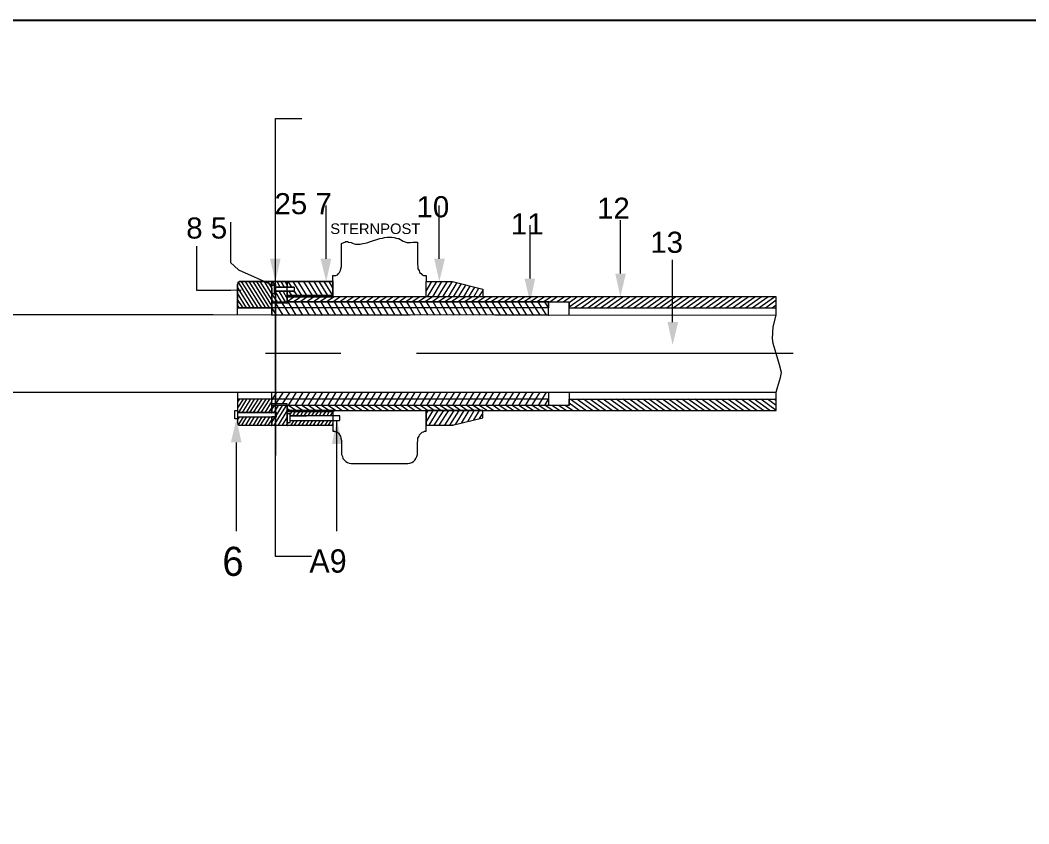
# Model space of a CAD drawing. Header units: inches. Extents: x 16065 to 240872, y 14603 to 37076.
# Drawn here: x 173621 to 186818, y 26558 to 37076 of the extents above; entities that cross this region are included whole.
import ezdxf

# ---------------------------------------------------------------- set-up
doc = ezdxf.new("R2010")
doc.units = ezdxf.units.IN
doc.header["$MEASUREMENT"] = 0
for name, color, linetype in [('PDF10_Geometry', 7, 'Continuous'), ('PDF10_Solid Fills', 7, 'Continuous'), ('PDF10_Text', 7, 'Continuous')]:
    doc.layers.add(name, color=color, linetype=linetype)
doc.styles.add('PDF Arial', font='arial.ttf')

# ---------------------------------------------------------------- blocks, each defined once
blk = doc.blocks.new('v')
at = {"layer": 'PDF10_Geometry', "lineweight": 9}
for points in [[(-8.6433, -12.9242), (-8.6433, -12.6083), (-8.609, -12.6083)], [(-8.6433, -12.7906), (-8.6433, -12.7215)], [(-8.5775, -12.7906), (-8.5775, -12.7215)], [(-8.4307, -12.7906), (-8.4307, -12.7215)], [(-8.7018, -12.7432), (-8.7018, -12.7952), (-8.6913, -12.8051), (-8.6466, -12.8248)], [(-8.6433, -12.7616), (-8.6433, -12.7465)], [(-8.3129, -12.8162), (-8.3129, -12.7471)], [(-8.1958, -12.8097), (-8.1958, -12.7406)], [(-8.5689, -12.8202), (-8.5689, -12.8123), (-8.5669, -12.8123), (-8.565, -12.8123), (-8.563, -12.8116), (-8.5617, -12.8097), (-8.5604, -12.8083), (-8.559, -12.8057), (-8.5584, -12.8037), (-8.5577, -12.8004), (-8.5577, -12.7978), (-8.5577, -12.7708), (-8.5544, -12.7695), (-8.5531, -12.7689), (-8.5518, -12.7682), (-8.5498, -12.7682), (-8.5485, -12.7689), (-8.5452, -12.7695), (-8.5426, -12.7708), (-8.5393, -12.7715), (-8.536, -12.7715), (-8.5334, -12.7715), (-8.5301, -12.7708), (-8.5268, -12.7702), (-8.5235, -12.7695), (-8.5202, -12.7682), (-8.5077, -12.7643), (-8.5044, -12.7636), (-8.5018, -12.7629), (-8.4985, -12.7623), (-8.4952, -12.7623), (-8.4926, -12.7623), (-8.4893, -12.7629), (-8.4867, -12.7636), (-8.4847, -12.7643), (-8.4834, -12.7643), (-8.4774, -12.7675), (-8.4761, -12.7682), (-8.4741, -12.7689), (-8.4728, -12.7695), (-8.4715, -12.7695), (-8.4682, -12.7695), (-8.4649, -12.7689), (-8.4616, -12.7689), (-8.459, -12.7689), (-8.459, -12.7978), (-8.4584, -12.8004), (-8.4584, -12.8037), (-8.457, -12.8057), (-8.4564, -12.8083), (-8.4544, -12.8097), (-8.4531, -12.8116), (-8.4511, -12.8123), (-8.4498, -12.8123), (-8.4478, -12.8123), (-8.4478, -12.8202)], [(-8.7459, -12.7741), (-8.7459, -12.8314), (-8.7012, -12.8314), (-8.688, -12.8307)], [(-8.128, -12.8728), (-8.128, -12.7919)], [(-8.5965, -13.1768), (-8.6433, -13.1768), (-8.6433, -12.8077)], [(-8.6926, -12.863), (-8.6926, -12.8235)], [(-8.6709, -12.8544), (-8.6913, -12.8208)], [(-8.6906, -12.8202), (-8.5689, -12.8202), (-8.5689, -12.8399)], [(-8.6656, -12.8544), (-8.6874, -12.8202)], [(-8.661, -12.8544), (-8.6821, -12.8202)], [(-8.6558, -12.8544), (-8.6775, -12.8202)], [(-8.6512, -12.8544), (-8.6722, -12.8202)], [(-8.6479, -12.8518), (-8.6676, -12.8202)], [(-8.6479, -12.8439), (-8.663, -12.8202)], [(-8.6479, -12.836), (-8.6577, -12.8202)], [(-8.6479, -12.8281), (-8.6531, -12.8202)], [(-8.6479, -12.8478), (-8.6281, -12.8478), (-8.6281, -12.8202)], [(-8.6479, -12.863), (-8.6479, -12.8202)], [(-8.6446, -12.836), (-8.6446, -12.8301), (-8.6446, -12.8248), (-8.6479, -12.8248)], [(-8.6426, -12.8274), (-8.6466, -12.8202)], [(-8.6433, -12.8241), (-8.6433, -13.0459)], [(-8.6373, -12.8274), (-8.6413, -12.8202)], [(-8.6314, -12.8274), (-8.636, -12.8202)], [(-8.6281, -12.8248), (-8.6308, -12.8202)], [(-8.6222, -12.8274), (-8.6268, -12.8202)], [(-8.609, -12.838), (-8.6202, -12.8202)], [(-8.6025, -12.838), (-8.6137, -12.8202)], [(-8.5952, -12.838), (-8.6064, -12.8202)], [(-8.5886, -12.838), (-8.5998, -12.8202)], [(-8.5821, -12.838), (-8.5933, -12.8202)], [(-8.5755, -12.838), (-8.5867, -12.8202)], [(-8.5689, -12.838), (-8.5801, -12.8202)], [(-8.5689, -12.8281), (-8.5735, -12.8202)], [(-8.4478, -12.8399), (-8.4478, -12.8202), (-8.4136, -12.8202), (-8.3741, -12.8301), (-8.3741, -12.8399)], [(-8.4478, -12.8215), (-8.4472, -12.8202)], [(-8.4478, -12.8327), (-8.4406, -12.8202)], [(-8.4459, -12.8399), (-8.434, -12.8202)], [(-8.4393, -12.8399), (-8.4274, -12.8202)], [(-8.4327, -12.8399), (-8.4202, -12.8202)], [(-8.4261, -12.8399), (-8.4136, -12.8202)], [(-8.4189, -12.8399), (-8.4077, -12.8215)], [(-8.4156, -12.8465), (-8.4057, -12.8399), (-8.3965, -12.8248)], [(-8.4123, -12.8399), (-8.4024, -12.8235)], [(-8.6755, -12.8544), (-8.6926, -12.8274)], [(-8.6808, -12.8544), (-8.6926, -12.8353)], [(-8.6479, -12.8287), (-8.6479, -12.838)], [(-8.6406, -12.8465), (-8.6479, -12.836), (-8.6479, -12.8301)], [(-8.6189, -12.8274), (-8.6446, -12.8274), (-8.6189, -12.8274)], [(-8.6446, -12.8327), (-8.6189, -12.8327), (-8.6156, -12.838)], [(-8.6354, -12.8465), (-8.6439, -12.8327)], [(-8.6301, -12.8465), (-8.6387, -12.8327)], [(-8.6281, -12.8419), (-8.6334, -12.8327)], [(-8.6281, -12.8334), (-8.6281, -12.8327)], [(-8.6281, -12.9808), (-8.6281, -12.9873), (-7.9938, -12.9873), (-7.9938, -12.9636), (-7.9918, -12.9577), (-7.9879, -12.9446), (-7.9865, -12.938), (-7.9892, -12.9281), (-7.9938, -12.9136), (-7.9977, -12.9005), (-7.9984, -12.8939), (-7.9977, -12.8788), (-7.9938, -12.8636), (-7.9938, -12.8399), (-8.6281, -12.8399), (-8.6281, -12.8366)], [(-8.6222, -12.838), (-8.6255, -12.8327)], [(-8.3991, -12.8399), (-8.3906, -12.8261)], [(-8.3926, -12.8399), (-8.3847, -12.8274)], [(-8.386, -12.8399), (-8.3794, -12.8287)], [(-8.3794, -12.8399), (-8.3741, -12.832)], [(-8.6854, -12.8544), (-8.6926, -12.8432)], [(-8.2892, -12.863), (-8.2892, -12.8465), (-8.2892, -12.8544), (-8.6479, -12.8544), (-8.6926, -12.8544)], [(-8.69, -12.8544), (-8.6926, -12.8511)], [(-8.6459, -12.8465), (-8.6479, -12.8432)], [(-8.6479, -12.8465), (-8.6281, -12.8465)], [(-8.6334, -12.8636), (-8.6433, -12.8478)], [(-8.6248, -12.8636), (-8.6347, -12.8478)], [(-8.6281, -12.8459), (-8.6196, -12.8399)], [(-8.6281, -12.8399), (-8.6281, -12.8465), (-8.2623, -12.8465)], [(-8.6163, -12.8636), (-8.6268, -12.8465)], [(-8.6202, -12.8465), (-8.611, -12.8399)], [(-8.6077, -12.8636), (-8.6183, -12.8465)], [(-8.6117, -12.8465), (-8.6025, -12.8399)], [(-8.5992, -12.8636), (-8.6097, -12.8465)], [(-8.6031, -12.8465), (-8.5939, -12.8399)], [(-8.5906, -12.8636), (-8.6011, -12.8465)], [(-8.5946, -12.8465), (-8.5854, -12.8399)], [(-8.5821, -12.8636), (-8.5926, -12.8465)], [(-8.586, -12.8465), (-8.5768, -12.8399)], [(-8.5735, -12.8636), (-8.584, -12.8465)], [(-8.5775, -12.8465), (-8.5682, -12.8399)], [(-8.565, -12.8636), (-8.5755, -12.8465)], [(-8.5689, -12.8465), (-8.5597, -12.8399)], [(-8.5564, -12.8636), (-8.5669, -12.8465)], [(-8.5604, -12.8465), (-8.5511, -12.8399)], [(-8.5478, -12.8636), (-8.5584, -12.8465)], [(-8.5518, -12.8465), (-8.5426, -12.8399)], [(-8.5393, -12.8636), (-8.5498, -12.8465)], [(-8.5432, -12.8465), (-8.534, -12.8399)], [(-8.5307, -12.8636), (-8.5413, -12.8465)], [(-8.5347, -12.8465), (-8.5255, -12.8399)], [(-8.5222, -12.8636), (-8.5327, -12.8465)], [(-8.5261, -12.8465), (-8.5169, -12.8399)], [(-8.5136, -12.8636), (-8.5242, -12.8465)], [(-8.5176, -12.8465), (-8.5084, -12.8399)], [(-8.5051, -12.8636), (-8.5156, -12.8465)], [(-8.509, -12.8465), (-8.4998, -12.8399)], [(-8.4965, -12.8636), (-8.507, -12.8465)], [(-8.5005, -12.8465), (-8.4913, -12.8399)], [(-8.488, -12.8636), (-8.4985, -12.8465)], [(-8.4919, -12.8465), (-8.4827, -12.8399)], [(-8.4794, -12.8636), (-8.4899, -12.8465)], [(-8.4834, -12.8465), (-8.4741, -12.8399)], [(-8.4709, -12.8636), (-8.4814, -12.8465)], [(-8.4748, -12.8465), (-8.4656, -12.8399)], [(-8.4623, -12.8636), (-8.4728, -12.8465)], [(-8.4663, -12.8465), (-8.457, -12.8399)], [(-8.4544, -12.8636), (-8.4643, -12.8465)], [(-8.4584, -12.8465), (-8.4485, -12.8399)], [(-8.4452, -12.8636), (-8.4557, -12.8465)], [(-8.4498, -12.8465), (-8.4399, -12.8399)], [(-8.4366, -12.8636), (-8.4472, -12.8465)], [(-8.4406, -12.8465), (-8.4314, -12.8399)], [(-8.4287, -12.8636), (-8.4386, -12.8465)], [(-8.4327, -12.8465), (-8.4228, -12.8399)], [(-8.4202, -12.8636), (-8.4301, -12.8465)], [(-8.4241, -12.8465), (-8.4143, -12.8399)], [(-8.411, -12.8636), (-8.4222, -12.8465)], [(-8.4031, -12.8636), (-8.4136, -12.8465)], [(-8.407, -12.8465), (-8.3972, -12.8399)], [(-8.3945, -12.8636), (-8.4044, -12.8465)], [(-8.3985, -12.8465), (-8.3886, -12.8399)], [(-8.386, -12.8636), (-8.3965, -12.8465)], [(-8.3899, -12.8465), (-8.38, -12.8399)], [(-8.3774, -12.8636), (-8.3879, -12.8465)], [(-8.3814, -12.8465), (-8.3715, -12.8399)], [(-8.3689, -12.8636), (-8.3794, -12.8465)], [(-8.3728, -12.8465), (-8.3629, -12.8399)], [(-8.3603, -12.863), (-8.3708, -12.8465)], [(-8.3643, -12.8465), (-8.3544, -12.8399)], [(-8.3518, -12.863), (-8.3623, -12.8465)], [(-8.3557, -12.8465), (-8.3458, -12.8399)], [(-8.3432, -12.863), (-8.3537, -12.8465)], [(-8.3471, -12.8465), (-8.3373, -12.8399)], [(-8.3346, -12.863), (-8.3452, -12.8465)], [(-8.3386, -12.8465), (-8.3287, -12.8399)], [(-8.3261, -12.863), (-8.3366, -12.8465)], [(-8.33, -12.8465), (-8.3202, -12.8399)], [(-8.3175, -12.863), (-8.3281, -12.8465)], [(-8.3215, -12.8465), (-8.3116, -12.8399)], [(-8.309, -12.863), (-8.3195, -12.8465)], [(-8.3129, -12.8465), (-8.3031, -12.8399)], [(-8.3004, -12.863), (-8.311, -12.8465)], [(-8.3044, -12.8465), (-8.2945, -12.8399)], [(-8.2919, -12.863), (-8.3024, -12.8465)], [(-8.2958, -12.8465), (-8.2859, -12.8399)], [(-8.2892, -12.8544), (-8.2938, -12.8465)], [(-8.2873, -12.8465), (-8.2781, -12.8399)], [(-8.2787, -12.8465), (-8.2688, -12.8399)], [(-8.2702, -12.8465), (-8.2603, -12.8399)], [(-8.2623, -12.8472), (-8.2524, -12.8399)], [(-8.2623, -12.8531), (-8.2438, -12.8399)], [(-8.2623, -12.863), (-8.2623, -12.8465), (-8.2623, -12.8544), (-7.9938, -12.8544)], [(-8.2557, -12.8544), (-8.2346, -12.8399)], [(-8.2465, -12.8544), (-8.2267, -12.8399)], [(-8.2379, -12.8544), (-8.2182, -12.8399)], [(-8.23, -12.8544), (-8.2096, -12.8399)], [(-8.2215, -12.8544), (-8.2011, -12.8399)], [(-8.2129, -12.8544), (-8.1925, -12.8399)], [(-8.2044, -12.8544), (-8.184, -12.8399)], [(-8.1958, -12.8544), (-8.1754, -12.8399)], [(-8.1872, -12.8544), (-8.1668, -12.8399)], [(-8.1787, -12.8544), (-8.1583, -12.8399)], [(-8.1701, -12.8544), (-8.1497, -12.8399)], [(-8.1616, -12.8544), (-8.1412, -12.8399)], [(-8.153, -12.8544), (-8.1326, -12.8399)], [(-8.1445, -12.8544), (-8.128, -12.8426), (-8.1241, -12.8399)], [(-8.1359, -12.8544), (-8.128, -12.8485), (-8.1155, -12.8399)], [(-8.1274, -12.8544), (-8.107, -12.8399)], [(-8.1188, -12.8544), (-8.0984, -12.8399)], [(-8.1103, -12.8544), (-8.0899, -12.8399)], [(-8.1017, -12.8544), (-8.0813, -12.8399)], [(-8.0931, -12.8544), (-8.0727, -12.8399)], [(-8.0846, -12.8544), (-8.0642, -12.8399)], [(-8.076, -12.8544), (-8.0556, -12.8399)], [(-8.0675, -12.8544), (-8.0471, -12.8399)], [(-8.0589, -12.8544), (-8.0385, -12.8399)], [(-8.0504, -12.8544), (-8.03, -12.8399)], [(-8.0418, -12.8544), (-8.0214, -12.8399)], [(-8.0333, -12.8544), (-8.0129, -12.8399)], [(-8.0247, -12.8544), (-8.0043, -12.8399)], [(-8.0162, -12.8544), (-7.9958, -12.8399)], [(-8.0076, -12.8544), (-7.9938, -12.8439)], [(-7.999, -12.8544), (-7.9938, -12.8505)], [(-9.8175, -12.863), (-9.99, -12.8735), (-9.8175, -12.863), (-8.7241, -12.863)], [(-8.7241, -12.863), (-7.9938, -12.8636)], [(-8.6419, -12.8636), (-8.6479, -12.8537)], [(-8.5584, -12.9136), (-8.6564, -12.9136)], [(-7.9714, -12.9136), (-8.4603, -12.9136)], [(-9.99, -12.9459), (-9.99, -12.9531), (-9.8175, -12.9636), (-7.9938, -12.9636)], [(-8.6926, -12.9636), (-8.6926, -13.0038), (-8.692, -13.0038), (-8.692, -13.0044), (-8.692, -13.0051), (-8.692, -13.0058), (-8.6913, -13.0058), (-8.6913, -13.0064), (-8.6906, -13.0064), (-8.5689, -13.0064)], [(-8.6479, -12.9906), (-8.6479, -12.9636)], [(-8.2623, -12.9636), (-8.2623, -12.9808), (-8.6281, -12.9808), (-8.6479, -12.9808)], [(-8.6419, -12.9636), (-8.6479, -12.9735)], [(-8.6334, -12.9636), (-8.6433, -12.9788)], [(-8.6248, -12.9636), (-8.6347, -12.9788)], [(-8.6163, -12.9636), (-8.6268, -12.9808)], [(-8.6077, -12.9636), (-8.6183, -12.9808)], [(-8.5992, -12.9636), (-8.6097, -12.9808)], [(-8.5906, -12.9636), (-8.6011, -12.9808)], [(-8.5821, -12.9636), (-8.5926, -12.9808)], [(-8.5735, -12.9636), (-8.584, -12.9808)], [(-8.565, -12.9636), (-8.5755, -12.9808)], [(-8.5564, -12.9636), (-8.5669, -12.9808)], [(-8.5478, -12.9636), (-8.5584, -12.9808)], [(-8.5393, -12.9636), (-8.5498, -12.9808)], [(-8.5307, -12.9636), (-8.5413, -12.9808)], [(-8.5222, -12.9636), (-8.5327, -12.9808)], [(-8.5136, -12.9636), (-8.5242, -12.9808)], [(-8.5051, -12.9636), (-8.5156, -12.9808)], [(-8.4965, -12.9636), (-8.507, -12.9808)], [(-8.488, -12.9636), (-8.4985, -12.9808)], [(-8.4794, -12.9636), (-8.4899, -12.9808)], [(-8.4709, -12.9636), (-8.4814, -12.9808)], [(-8.4623, -12.9636), (-8.4728, -12.9808)], [(-8.4544, -12.9636), (-8.4643, -12.9808)], [(-8.4452, -12.9636), (-8.4557, -12.9808)], [(-8.4366, -12.9636), (-8.4472, -12.9808)], [(-8.4287, -12.9636), (-8.4386, -12.9808)], [(-8.4202, -12.9636), (-8.4301, -12.9808)], [(-8.411, -12.9636), (-8.4222, -12.9808)], [(-8.4031, -12.9636), (-8.4136, -12.9808)], [(-8.3945, -12.9636), (-8.4044, -12.9808)], [(-8.386, -12.9636), (-8.3965, -12.9808)], [(-8.3774, -12.9636), (-8.3879, -12.9808)], [(-8.3689, -12.9636), (-8.3794, -12.9808)], [(-8.3603, -12.9636), (-8.3708, -12.9808)], [(-8.3518, -12.9636), (-8.3623, -12.9808)], [(-8.3432, -12.9636), (-8.3537, -12.9808)], [(-8.3346, -12.9636), (-8.3452, -12.9808)], [(-8.3261, -12.9636), (-8.3366, -12.9808)], [(-8.3175, -12.9636), (-8.3281, -12.9808)], [(-8.309, -12.9636), (-8.3195, -12.9808)], [(-8.3004, -12.9636), (-8.311, -12.9808)], [(-8.2919, -12.9636), (-8.3024, -12.9808)], [(-8.2892, -12.9636), (-8.2892, -12.9808)], [(-8.2938, -12.9808), (-8.2892, -12.9729), (-8.6479, -12.9729), (-8.6926, -12.9729)], [(-8.6854, -12.9729), (-8.6926, -12.984)], [(-8.69, -12.9729), (-8.6926, -12.9761)], [(-8.6808, -12.9729), (-8.6913, -12.99)], [(-8.6755, -12.9729), (-8.6867, -12.99)], [(-8.6709, -12.9729), (-8.6814, -12.99)], [(-8.6656, -12.9729), (-8.6768, -12.99)], [(-8.661, -12.9729), (-8.6722, -12.99)], [(-8.6558, -12.9729), (-8.667, -12.99)], [(-8.6512, -12.9729), (-8.6623, -12.99)], [(-8.6479, -12.9755), (-8.6571, -12.99)], [(-8.6281, -13.0064), (-8.6281, -12.9788), (-8.6479, -12.9788)], [(-8.6479, -12.986), (-8.6446, -12.9808)], [(-8.6452, -12.99), (-8.6393, -12.9808)], [(-8.6452, -13.0064), (-8.6288, -12.9808)], [(-8.6426, -12.9946), (-8.6341, -12.9808)], [(-8.6169, -12.9873), (-8.6262, -12.9808)], [(-8.6084, -12.9873), (-8.6176, -12.9808)], [(-8.5992, -12.9873), (-8.609, -12.9808)], [(-8.5913, -12.9873), (-8.6005, -12.9808)], [(-8.5827, -12.9873), (-8.5919, -12.9808)], [(-8.5742, -12.9873), (-8.5834, -12.9808)], [(-8.5656, -12.9873), (-8.5748, -12.9808)], [(-8.5571, -12.9873), (-8.5663, -12.9808)], [(-8.5485, -12.9873), (-8.5577, -12.9808)], [(-8.54, -12.9873), (-8.5492, -12.9808)], [(-8.5314, -12.9873), (-8.5406, -12.9808)], [(-8.5228, -12.9873), (-8.5321, -12.9808)], [(-8.5143, -12.9873), (-8.5235, -12.9808)], [(-8.5057, -12.9873), (-8.5149, -12.9808)], [(-8.4972, -12.9873), (-8.5064, -12.9808)], [(-8.4886, -12.9873), (-8.4978, -12.9808)], [(-8.4801, -12.9873), (-8.4893, -12.9808)], [(-8.4715, -12.9873), (-8.4807, -12.9808)], [(-8.463, -12.9873), (-8.4722, -12.9808)], [(-8.4544, -12.9873), (-8.4636, -12.9808)], [(-8.4459, -12.9873), (-8.4551, -12.9808)], [(-8.4373, -12.9873), (-8.4465, -12.9808)], [(-8.4287, -12.9873), (-8.438, -12.9808)], [(-8.4202, -12.9873), (-8.4294, -12.9808)], [(-8.4235, -13.0064), (-8.4116, -12.9873), (-8.4208, -12.9808)], [(-8.4031, -12.9873), (-8.4123, -12.9808)], [(-8.3945, -12.9873), (-8.4037, -12.9808)], [(-8.386, -12.9873), (-8.3952, -12.9808)], [(-8.3774, -12.9873), (-8.3866, -12.9808)], [(-8.3689, -12.9873), (-8.3787, -12.9808)], [(-8.3603, -12.9873), (-8.3702, -12.9808)], [(-8.3518, -12.9873), (-8.361, -12.9808)], [(-8.3432, -12.9873), (-8.3531, -12.9808)], [(-8.3346, -12.9873), (-8.3445, -12.9808)], [(-8.3261, -12.9873), (-8.336, -12.9808)], [(-8.3175, -12.9873), (-8.3274, -12.9808)], [(-8.309, -12.9873), (-8.3189, -12.9808)], [(-8.3004, -12.9873), (-8.3103, -12.9808)], [(-8.2919, -12.9873), (-8.3017, -12.9808)], [(-8.2833, -12.9873), (-8.2932, -12.9808)], [(-8.2748, -12.9873), (-8.2846, -12.9808)], [(-8.2662, -12.9873), (-8.2761, -12.9808)], [(-8.2577, -12.9873), (-8.2675, -12.9808)], [(-8.2623, -12.9808), (-8.2623, -12.9729), (-7.9938, -12.9729)], [(-8.2491, -12.9873), (-8.2623, -12.9781)], [(-8.2405, -12.9873), (-8.2609, -12.9729)], [(-8.232, -12.9873), (-8.2524, -12.9729)], [(-8.2234, -12.9873), (-8.2438, -12.9729)], [(-8.2149, -12.9873), (-8.2353, -12.9729)], [(-8.2063, -12.9873), (-8.2267, -12.9729)], [(-8.1984, -12.9873), (-8.2182, -12.9729)], [(-8.1892, -12.9873), (-8.2096, -12.9729)], [(-8.1807, -12.9873), (-8.2011, -12.9729)], [(-8.1728, -12.9873), (-8.1925, -12.9729)], [(-8.1642, -12.9873), (-8.184, -12.9729)], [(-8.155, -12.9873), (-8.1754, -12.9729)], [(-8.1471, -12.9873), (-8.1668, -12.9729)], [(-8.1385, -12.9873), (-8.1589, -12.9729)], [(-8.13, -12.9873), (-8.1504, -12.9729)], [(-8.1214, -12.9873), (-8.1412, -12.9729)], [(-8.1129, -12.9873), (-8.1333, -12.9729)], [(-8.1043, -12.9873), (-8.1247, -12.9729)], [(-8.0958, -12.9873), (-8.1162, -12.9729)], [(-8.0872, -12.9873), (-8.1076, -12.9729)], [(-8.0787, -12.9873), (-8.0991, -12.9729)], [(-8.0701, -12.9873), (-8.0905, -12.9729)], [(-8.0616, -12.9873), (-8.082, -12.9729)], [(-8.053, -12.9873), (-8.0734, -12.9729)], [(-8.0444, -12.9873), (-8.0648, -12.9729)], [(-8.0359, -12.9873), (-8.0563, -12.9729)], [(-8.0273, -12.9873), (-8.0477, -12.9729)], [(-8.0188, -12.9873), (-8.0392, -12.9729)], [(-8.0102, -12.9873), (-8.0306, -12.9729)], [(-8.0017, -12.9873), (-8.0221, -12.9729)], [(-7.9938, -12.9873), (-8.0135, -12.9729)], [(-7.9938, -12.9808), (-8.005, -12.9729)], [(-7.9938, -12.9748), (-7.9964, -12.9729)], [(-8.6926, -12.9959), (-8.6433, -12.9959), (-8.6426, -12.9959), (-8.6426, -12.99), (-8.6926, -12.99), (-8.6433, -12.99)], [(-8.69, -12.9959), (-8.6926, -12.9992)], [(-8.6854, -12.9959), (-8.6913, -13.0058)], [(-8.6808, -12.9959), (-8.6874, -13.0064)], [(-8.6755, -12.9959), (-8.6821, -13.0064)], [(-8.6709, -12.9959), (-8.6775, -13.0064)], [(-8.6656, -12.9959), (-8.6722, -13.0064)], [(-8.661, -12.9959), (-8.6676, -13.0064)], [(-8.6564, -12.9959), (-8.663, -13.0064)], [(-8.6512, -12.9959), (-8.6577, -13.0064)], [(-8.6479, -12.9834), (-8.6525, -12.99)], [(-8.6479, -13.0064), (-8.6479, -12.9959)], [(-8.6479, -13.0031), (-8.6439, -12.9959)], [(-8.6393, -13.0064), (-8.6281, -12.988)], [(-8.6248, -12.9873), (-8.6281, -12.9854)], [(-8.5689, -12.9873), (-8.6281, -12.9873), (-8.6281, -12.9886), (-8.5689, -12.9886), (-8.5689, -13.0143), (-8.5669, -13.0143), (-8.565, -13.015), (-8.563, -13.0156), (-8.5617, -13.0169), (-8.5604, -13.0189), (-8.559, -13.0209), (-8.5584, -13.0235), (-8.5577, -13.0262), (-8.5577, -13.0294), (-8.5577, -13.0419), (-8.5577, -13.0446), (-8.5564, -13.0472), (-8.5557, -13.0498), (-8.5538, -13.0518), (-8.5518, -13.0538), (-8.5498, -13.0551), (-8.5478, -13.0558), (-8.5452, -13.0564)], [(-8.6275, -12.9886), (-8.6281, -12.99)], [(-8.6222, -12.9886), (-8.6242, -12.9926)], [(-8.5597, -13.0005), (-8.5597, -12.9946), (-8.6242, -12.9946), (-8.6031, -12.9946)], [(-8.6176, -12.9886), (-8.6209, -12.9939)], [(-8.6123, -12.9886), (-8.6163, -12.9946)], [(-8.6077, -12.9886), (-8.611, -12.9946)], [(-8.6025, -12.9886), (-8.6064, -12.9946)], [(-8.5979, -12.9886), (-8.6011, -12.9946)], [(-8.5933, -12.9886), (-8.5965, -12.9946)], [(-8.588, -12.9886), (-8.5919, -12.9946)], [(-8.5834, -12.9886), (-8.5867, -12.9946)], [(-8.5781, -12.9886), (-8.5821, -12.9946)], [(-8.5735, -12.9886), (-8.5768, -12.9946)], [(-8.5689, -12.9886), (-8.5722, -12.9946)], [(-8.459, -13.0419), (-8.459, -13.0294), (-8.4584, -13.0262), (-8.4584, -13.0235), (-8.457, -13.0209), (-8.4564, -13.0189), (-8.4544, -13.0169), (-8.4531, -13.0156), (-8.4511, -13.015), (-8.4498, -13.0143), (-8.4478, -13.0143), (-8.4478, -13.0064), (-8.4478, -12.9873)], [(-8.4478, -12.9919), (-8.4452, -12.9873)], [(-8.4478, -13.0025), (-8.4386, -12.9873)], [(-8.4439, -13.0064), (-8.432, -12.9873)], [(-8.4373, -13.0064), (-8.4248, -12.9873)], [(-8.4307, -13.0064), (-8.4182, -12.9873)], [(-8.4169, -13.0064), (-8.4051, -12.9873)], [(-8.4097, -13.0058), (-8.3985, -12.9873)], [(-8.4018, -13.0038), (-8.3919, -12.9873)], [(-8.3939, -13.0018), (-8.3853, -12.9873)], [(-8.386, -12.9998), (-8.3787, -12.9873)], [(-8.3787, -12.9979), (-8.3741, -12.9913)], [(-8.6479, -12.9992), (-8.6531, -13.0064)], [(-8.6341, -13.0064), (-8.6281, -12.9965)], [(-8.6288, -13.0064), (-8.6281, -13.0051), (-8.6262, -13.0031)], [(-8.6242, -13.0005), (-8.6038, -13.0005), (-8.5604, -13.0005)], [(-8.6196, -13.0005), (-8.6235, -13.0064)], [(-8.615, -13.0005), (-8.6189, -13.0064)], [(-8.6097, -13.0005), (-8.6137, -13.0064)], [(-8.6051, -13.0005), (-8.609, -13.0064)], [(-8.5998, -13.0005), (-8.6038, -13.0064)], [(-8.5952, -13.0005), (-8.5992, -13.0064)], [(-8.5906, -13.0005), (-8.5946, -13.0064)], [(-8.5854, -13.0005), (-8.5893, -13.0064)], [(-8.5807, -13.0005), (-8.5847, -13.0064)], [(-8.5755, -13.0005), (-8.5794, -13.0064)], [(-8.5709, -13.0005), (-8.5748, -13.0064)], [(-8.5689, -13.0044), (-8.5702, -13.0064)], [(-8.5636, -13.1439), (-8.5636, -13.0393), (-8.5636, -13.0005)], [(-8.6939, -13.1439), (-8.6939, -13.1176), (-8.6939, -13.0288)]]:
    blk.add_lwpolyline(points, dxfattribs=at)
at = {"layer": 'PDF10_Geometry', "lineweight": 5}
for points in [[(-8.6926, -12.8235), (-8.6926, -12.8544), (-8.6479, -12.8544), (-8.6479, -12.8202), (-8.6906, -12.8202), (-8.6906, -12.8208), (-8.6913, -12.8208), (-8.692, -12.8208), (-8.692, -12.8215), (-8.692, -12.8222), (-8.692, -12.8228), (-8.6926, -12.8228)], [(-8.6479, -12.8202), (-8.6479, -12.8248), (-8.6446, -12.8248), (-8.6446, -12.8274), (-8.6281, -12.8274), (-8.6281, -12.8202)], [(-8.6281, -12.8202), (-8.6281, -12.8274), (-8.6189, -12.8274), (-8.6189, -12.8327), (-8.6281, -12.8327), (-8.6281, -12.838), (-8.5689, -12.838), (-8.5689, -12.8202)], [(-8.6479, -12.836), (-8.6479, -12.8465), (-8.6281, -12.8465), (-8.6281, -12.8327), (-8.6446, -12.8327), (-8.6446, -12.836)], [(-8.6281, -12.838), (-8.6281, -12.8399), (-8.5689, -12.8399), (-8.5689, -12.838)], [(-8.6479, -12.8636), (-8.2892, -12.863), (-8.2892, -12.8465), (-8.6281, -12.8465), (-8.6281, -12.8478), (-8.6479, -12.8478)], [(-8.6479, -12.9959), (-8.6479, -13.0064), (-8.6281, -13.0064), (-8.6281, -12.9808), (-8.6479, -12.9808), (-8.6479, -12.99), (-8.6426, -12.99), (-8.6426, -12.9959)], [(-8.6281, -12.9873), (-8.6281, -12.9886), (-8.5689, -12.9886), (-8.5689, -12.9873)], [(-8.4478, -12.9873), (-8.4478, -13.0064), (-8.4136, -13.0064), (-8.3741, -12.9972), (-8.3741, -12.9873)]]:
    blk.add_lwpolyline(points, close=True, dxfattribs=at)
at = {"layer": 'PDF10_Geometry', "lineweight": 0}
for points in [[(-8.692, -12.8235), (-8.6926, -12.8235), (-8.692, -12.8235)], [(-8.692, -12.8235), (-8.6926, -12.8235), (-8.692, -12.8235)], [(-8.69, -12.8202), (-8.6906, -12.8202), (-8.69, -12.8202)], [(-8.6479, -12.8202), (-8.6485, -12.8202), (-8.6479, -12.8202)], [(-8.6479, -12.8208), (-8.6485, -12.8208), (-8.6479, -12.8208)], [(-8.6479, -12.8248), (-8.6485, -12.8248), (-8.6479, -12.8248)], [(-8.6479, -12.8248), (-8.6485, -12.8248), (-8.6479, -12.8248)], [(-8.6446, -12.8248), (-8.6452, -12.8248), (-8.6446, -12.8248)], [(-8.6446, -12.8248), (-8.6452, -12.8248), (-8.6446, -12.8248)], [(-8.6275, -12.8202), (-8.6281, -12.8202), (-8.6275, -12.8202)], [(-8.6275, -12.8208), (-8.6281, -12.8208), (-8.6275, -12.8208)], [(-8.5682, -12.8202), (-8.5689, -12.8202), (-8.5682, -12.8202)], [(-8.5682, -12.8208), (-8.5689, -12.8208), (-8.5682, -12.8208)], [(-8.6446, -12.8274), (-8.6452, -12.8274), (-8.6446, -12.8274)], [(-8.6446, -12.8274), (-8.6452, -12.8274), (-8.6446, -12.8274)], [(-8.6446, -12.8327), (-8.6452, -12.8327), (-8.6446, -12.8327)], [(-8.6446, -12.8334), (-8.6452, -12.8334), (-8.6446, -12.8334)], [(-8.6446, -12.836), (-8.6452, -12.836), (-8.6446, -12.836)], [(-8.6446, -12.836), (-8.6452, -12.836), (-8.6446, -12.836)], [(-8.6275, -12.8274), (-8.6281, -12.8274), (-8.6275, -12.8274)], [(-8.6275, -12.8274), (-8.6281, -12.8274), (-8.6275, -12.8274)], [(-8.6275, -12.8274), (-8.6281, -12.8274), (-8.6275, -12.8274)], [(-8.6275, -12.8274), (-8.6281, -12.8274), (-8.6275, -12.8274)], [(-8.6275, -12.8327), (-8.6281, -12.8327), (-8.6275, -12.8327)], [(-8.6275, -12.8327), (-8.6281, -12.8327), (-8.6275, -12.8327)], [(-8.6275, -12.8334), (-8.6281, -12.8334), (-8.6275, -12.8334)], [(-8.6275, -12.8334), (-8.6281, -12.8334), (-8.6275, -12.8334)], [(-8.6275, -12.838), (-8.6281, -12.838), (-8.6275, -12.838)], [(-8.6275, -12.8386), (-8.6281, -12.8386), (-8.6275, -12.8386)], [(-8.6189, -12.8274), (-8.6196, -12.8274), (-8.6189, -12.8274)], [(-8.6189, -12.8334), (-8.6196, -12.8334), (-8.6189, -12.8334)], [(-8.5682, -12.838), (-8.5689, -12.838), (-8.5682, -12.838)], [(-8.5682, -12.838), (-8.5689, -12.838), (-8.5682, -12.838)], [(-8.5682, -12.8386), (-8.5689, -12.8386), (-8.5682, -12.8386)], [(-8.5682, -12.8386), (-8.5689, -12.8386), (-8.5682, -12.8386)], [(-8.6479, -12.8465), (-8.6485, -12.8465), (-8.6479, -12.8465)], [(-8.6479, -12.8472), (-8.6485, -12.8472), (-8.6479, -12.8472)], [(-8.6479, -12.8478), (-8.6485, -12.8478), (-8.6479, -12.8478)], [(-8.6479, -12.8485), (-8.6485, -12.8485), (-8.6479, -12.8485)], [(-8.6275, -12.8399), (-8.6281, -12.8399), (-8.6275, -12.8399)], [(-8.6275, -12.8399), (-8.6281, -12.8399), (-8.6275, -12.8399)], [(-8.6275, -12.8465), (-8.6281, -12.8465), (-8.6275, -12.8465)], [(-8.6275, -12.8465), (-8.6281, -12.8465), (-8.6275, -12.8465)], [(-8.6275, -12.8465), (-8.6281, -12.8465), (-8.6275, -12.8465)], [(-8.6275, -12.8472), (-8.6281, -12.8472), (-8.6275, -12.8472)], [(-8.6275, -12.8478), (-8.6281, -12.8478), (-8.6275, -12.8478)], [(-8.6275, -12.8485), (-8.6281, -12.8485), (-8.6275, -12.8485)], [(-8.5682, -12.8399), (-8.5689, -12.8399), (-8.5682, -12.8399)], [(-8.5682, -12.8399), (-8.5689, -12.8399), (-8.5682, -12.8399)], [(-8.2886, -12.8465), (-8.2892, -12.8465), (-8.2886, -12.8465)], [(-8.2886, -12.8465), (-8.2892, -12.8465), (-8.2886, -12.8465)], [(-8.692, -12.8544), (-8.6926, -12.8544), (-8.692, -12.8544)], [(-8.692, -12.8544), (-8.6926, -12.8544), (-8.692, -12.8544)], [(-8.6479, -12.8544), (-8.6485, -12.8544), (-8.6479, -12.8544)], [(-8.6479, -12.8544), (-8.6485, -12.8544), (-8.6479, -12.8544)], [(-8.2886, -12.863), (-8.2892, -12.863), (-8.2886, -12.863)], [(-8.2886, -12.8636), (-8.2892, -12.8636), (-8.2886, -12.8636)], [(-8.6479, -12.9808), (-8.6485, -12.9808), (-8.6479, -12.9808)], [(-8.6479, -12.9808), (-8.6485, -12.9808), (-8.6479, -12.9808)], [(-8.6275, -12.9808), (-8.6281, -12.9808), (-8.6275, -12.9808)], [(-8.6275, -12.9808), (-8.6281, -12.9808), (-8.6275, -12.9808)], [(-8.6479, -12.99), (-8.6485, -12.99), (-8.6479, -12.99)], [(-8.6479, -12.9906), (-8.6485, -12.9906), (-8.6479, -12.9906)], [(-8.6426, -12.99), (-8.6426, -12.99), (-8.6426, -12.99)], [(-8.6426, -12.99), (-8.6426, -12.99), (-8.6426, -12.99)], [(-8.6419, -12.99), (-8.6426, -12.99), (-8.6419, -12.99)], [(-8.6426, -12.9906), (-8.6426, -12.9906), (-8.6426, -12.9906)], [(-8.6426, -12.9906), (-8.6426, -12.9906), (-8.6426, -12.9906)], [(-8.6426, -12.9959), (-8.6426, -12.9959), (-8.6426, -12.9959)], [(-8.6426, -12.9959), (-8.6426, -12.9959), (-8.6426, -12.9959)], [(-8.6419, -12.9959), (-8.6426, -12.9959), (-8.6419, -12.9959)], [(-8.6275, -12.9886), (-8.6281, -12.9886), (-8.6275, -12.9886)], [(-8.6275, -12.9893), (-8.6281, -12.9893), (-8.6275, -12.9893)], [(-8.5682, -12.9873), (-8.5689, -12.9873), (-8.5682, -12.9873)], [(-8.5682, -12.9873), (-8.5689, -12.9873), (-8.5682, -12.9873)], [(-8.5682, -12.9886), (-8.5689, -12.9886), (-8.5682, -12.9886)], [(-8.5682, -12.9893), (-8.5689, -12.9893), (-8.5682, -12.9893)], [(-8.3741, -12.9873), (-8.3748, -12.9873), (-8.3741, -12.9873)], [(-8.3741, -12.9873), (-8.3748, -12.9873), (-8.3741, -12.9873)], [(-8.6479, -13.0064), (-8.6485, -13.0064), (-8.6479, -13.0064)], [(-8.6479, -13.0071), (-8.6485, -13.0071), (-8.6479, -13.0071)], [(-8.6426, -12.9965), (-8.6426, -12.9965), (-8.6426, -12.9965)], [(-8.6426, -12.9965), (-8.6426, -12.9965), (-8.6426, -12.9965)], [(-8.6275, -13.0064), (-8.6281, -13.0064), (-8.6275, -13.0064)], [(-8.6275, -13.0071), (-8.6281, -13.0071), (-8.6275, -13.0071)], [(-8.4478, -13.0071), (-8.4485, -13.0071), (-8.4478, -13.0071)], [(-8.4129, -13.0064), (-8.4136, -13.0064), (-8.4129, -13.0064)], [(-8.3741, -12.9972), (-8.3748, -12.9972), (-8.3741, -12.9972)], [(-8.3741, -12.9972), (-8.3748, -12.9972), (-8.3741, -12.9972)]]:
    blk.add_lwpolyline(points, dxfattribs=at)
for points in [[(-8.6906, -12.8208), (-8.6906, -12.8208), (-8.6906, -12.8208)], [(-8.6189, -12.8268), (-8.6189, -12.8268), (-8.6189, -12.8268)], [(-8.6189, -12.8327), (-8.6189, -12.8327), (-8.6189, -12.8327)], [(-8.4478, -13.0064), (-8.4478, -13.0064), (-8.4478, -13.0064)], [(-8.4136, -13.0071), (-8.4136, -13.0071), (-8.4136, -13.0071)]]:
    blk.add_lwpolyline(points, close=True, dxfattribs=at)
at = {"layer": 'PDF10_Geometry', "lineweight": 9}
for points in [[(-8.6959, -12.9933), (-8.6959, -12.9873), (-8.6926, -12.9873), (-8.6926, -12.9933), (-8.6926, -12.9985), (-8.6959, -12.9985)], [(-8.6242, -12.9919), (-8.6281, -12.9919), (-8.6281, -12.9972), (-8.6281, -13.0031), (-8.6242, -13.0031), (-8.6242, -12.9972)]]:
    blk.add_lwpolyline(points, close=True, dxfattribs=at)
at = {"layer": 'PDF10_Geometry', "lineweight": 5}
blk.add_lwpolyline([(-8.5452, -13.0564), (-8.4715, -13.0564), (-8.4689, -13.0558), (-8.4663, -13.0551), (-8.4643, -13.0538), (-8.4623, -13.0518), (-8.461, -13.0498), (-8.4597, -13.0472), (-8.459, -13.0446), (-8.459, -13.0419)], dxfattribs=at)
at = {"layer": 'PDF10_Geometry', "lineweight": 0}
blk.add_circle((-8.5686, -12.9883), 0.000987, dxfattribs=at)
at = {"layer": 'PDF10_Solid Fills', "transparency": 33554559}
for points in [[(-8.6505, -12.7906), (-8.6367, -12.7906), (-8.6433, -12.8202)], [(-8.5847, -12.7906), (-8.5709, -12.7906), (-8.5775, -12.8202)], [(-8.4373, -12.7906), (-8.4235, -12.7906), (-8.4307, -12.8202)], [(-8.2024, -12.8097), (-8.1886, -12.8097), (-8.1958, -12.8399)], [(-8.692, -12.8228), (-8.6926, -12.8228), (-8.692, -12.8235)], [(-8.6926, -12.8228), (-8.692, -12.8235), (-8.6926, -12.8235)], [(-8.6926, -12.8235), (-8.692, -12.8235), (-8.692, -12.8235)], [(-8.692, -12.8235), (-8.692, -12.8235), (-8.6926, -12.8235)], [(-8.692, -12.8235), (-8.6926, -12.8235), (-8.692, -12.8241)], [(-8.6926, -12.8235), (-8.692, -12.8241), (-8.6926, -12.8241)], [(-8.6906, -12.8202), (-8.69, -12.8202), (-8.69, -12.8202)], [(-8.69, -12.8202), (-8.69, -12.8202), (-8.6906, -12.8202)], [(-8.6906, -12.8202), (-8.69, -12.8202), (-8.69, -12.8202)], [(-8.69, -12.8202), (-8.6906, -12.8202), (-8.69, -12.8208)], [(-8.6906, -12.8202), (-8.69, -12.8208), (-8.6906, -12.8208)], [(-8.6906, -12.8208), (-8.69, -12.8208), (-8.69, -12.8208)], [(-8.6485, -12.8202), (-8.6479, -12.8202), (-8.6479, -12.8202)], [(-8.6479, -12.8202), (-8.6479, -12.8202), (-8.6485, -12.8202)], [(-8.6485, -12.8202), (-8.6479, -12.8202), (-8.6479, -12.8202)], [(-8.6479, -12.8202), (-8.6485, -12.8202), (-8.6479, -12.8208)], [(-8.6485, -12.8202), (-8.6479, -12.8208), (-8.6485, -12.8208)], [(-8.6485, -12.8208), (-8.6479, -12.8208), (-8.6479, -12.8208)], [(-8.6485, -12.8241), (-8.6479, -12.8241), (-8.6479, -12.8241)], [(-8.6479, -12.8241), (-8.6479, -12.8241), (-8.6485, -12.8241)], [(-8.6479, -12.8241), (-8.6485, -12.8241), (-8.6479, -12.8248)], [(-8.6485, -12.8241), (-8.6479, -12.8248), (-8.6485, -12.8248)], [(-8.6485, -12.8248), (-8.6479, -12.8248), (-8.6479, -12.8248)], [(-8.6479, -12.8248), (-8.6479, -12.8248), (-8.6485, -12.8248)], [(-8.6452, -12.8241), (-8.6446, -12.8241), (-8.6446, -12.8241)], [(-8.6446, -12.8241), (-8.6446, -12.8241), (-8.6452, -12.8241)], [(-8.6446, -12.8241), (-8.6452, -12.8241), (-8.6446, -12.8248)], [(-8.6452, -12.8241), (-8.6446, -12.8248), (-8.6452, -12.8248)], [(-8.6452, -12.8248), (-8.6446, -12.8248), (-8.6446, -12.8248)], [(-8.6446, -12.8248), (-8.6446, -12.8248), (-8.6452, -12.8248)], [(-8.6281, -12.8202), (-8.6275, -12.8202), (-8.6275, -12.8202)], [(-8.6275, -12.8202), (-8.6275, -12.8202), (-8.6281, -12.8202)], [(-8.6281, -12.8202), (-8.6275, -12.8202), (-8.6275, -12.8202)], [(-8.6275, -12.8202), (-8.6281, -12.8202), (-8.6275, -12.8208)], [(-8.6281, -12.8202), (-8.6275, -12.8208), (-8.6281, -12.8208)], [(-8.6281, -12.8208), (-8.6275, -12.8208), (-8.6275, -12.8208)], [(-8.5689, -12.8202), (-8.5682, -12.8202), (-8.5682, -12.8202)], [(-8.5682, -12.8202), (-8.5682, -12.8202), (-8.5689, -12.8202)], [(-8.5689, -12.8202), (-8.5682, -12.8202), (-8.5682, -12.8202)], [(-8.5682, -12.8202), (-8.5689, -12.8202), (-8.5682, -12.8208)], [(-8.5689, -12.8202), (-8.5682, -12.8208), (-8.5689, -12.8208)], [(-8.5689, -12.8208), (-8.5682, -12.8208), (-8.5682, -12.8208)], [(-8.3202, -12.8162), (-8.3063, -12.8162), (-8.3129, -12.8465)], [(-8.6452, -12.8268), (-8.6446, -12.8268), (-8.6446, -12.8268)], [(-8.6446, -12.8268), (-8.6446, -12.8268), (-8.6452, -12.8268)], [(-8.6446, -12.8268), (-8.6452, -12.8268), (-8.6446, -12.8274)], [(-8.6452, -12.8268), (-8.6446, -12.8274), (-8.6452, -12.8274)], [(-8.6452, -12.8274), (-8.6446, -12.8274), (-8.6446, -12.8274)], [(-8.6446, -12.8274), (-8.6446, -12.8274), (-8.6452, -12.8274)], [(-8.6452, -12.8327), (-8.6446, -12.8327), (-8.6446, -12.8327)], [(-8.6446, -12.8327), (-8.6446, -12.8327), (-8.6452, -12.8327)], [(-8.6452, -12.8327), (-8.6446, -12.8327), (-8.6446, -12.8327)], [(-8.6446, -12.8327), (-8.6452, -12.8327), (-8.6446, -12.8334)], [(-8.6452, -12.8327), (-8.6446, -12.8334), (-8.6452, -12.8334)], [(-8.6452, -12.8334), (-8.6446, -12.8334), (-8.6446, -12.8334)], [(-8.6452, -12.8353), (-8.6446, -12.8353), (-8.6446, -12.8353)], [(-8.6446, -12.8353), (-8.6446, -12.8353), (-8.6452, -12.8353)], [(-8.6446, -12.8353), (-8.6452, -12.8353), (-8.6446, -12.836)], [(-8.6452, -12.8353), (-8.6446, -12.836), (-8.6452, -12.836)], [(-8.6452, -12.836), (-8.6446, -12.836), (-8.6446, -12.836)], [(-8.6446, -12.836), (-8.6446, -12.836), (-8.6452, -12.836)], [(-8.6281, -12.8268), (-8.6275, -12.8268), (-8.6275, -12.8268)], [(-8.6275, -12.8268), (-8.6275, -12.8268), (-8.6281, -12.8268)], [(-8.6275, -12.8268), (-8.6281, -12.8268), (-8.6275, -12.8274)], [(-8.6281, -12.8268), (-8.6275, -12.8274), (-8.6281, -12.8274)], [(-8.6281, -12.8268), (-8.6275, -12.8268), (-8.6275, -12.8268)], [(-8.6275, -12.8268), (-8.6275, -12.8268), (-8.6281, -12.8268)], [(-8.6275, -12.8268), (-8.6281, -12.8268), (-8.6275, -12.8274)], [(-8.6281, -12.8268), (-8.6275, -12.8274), (-8.6281, -12.8274)], [(-8.6281, -12.8274), (-8.6275, -12.8274), (-8.6275, -12.8274)], [(-8.6275, -12.8274), (-8.6275, -12.8274), (-8.6281, -12.8274)], [(-8.6281, -12.8274), (-8.6275, -12.8274), (-8.6275, -12.8274)], [(-8.6275, -12.8274), (-8.6275, -12.8274), (-8.6281, -12.8274)], [(-8.6281, -12.8327), (-8.6275, -12.8327), (-8.6275, -12.8327)], [(-8.6275, -12.8327), (-8.6275, -12.8327), (-8.6281, -12.8327)], [(-8.6281, -12.8327), (-8.6275, -12.8327), (-8.6275, -12.8327)], [(-8.6275, -12.8327), (-8.6281, -12.8327), (-8.6275, -12.8334)], [(-8.6281, -12.8327), (-8.6275, -12.8334), (-8.6281, -12.8334)], [(-8.6281, -12.8327), (-8.6275, -12.8327), (-8.6275, -12.8327)], [(-8.6275, -12.8327), (-8.6275, -12.8327), (-8.6281, -12.8327)], [(-8.6281, -12.8327), (-8.6275, -12.8327), (-8.6275, -12.8327)], [(-8.6275, -12.8327), (-8.6281, -12.8327), (-8.6275, -12.8334)], [(-8.6281, -12.8327), (-8.6275, -12.8334), (-8.6281, -12.8334)], [(-8.6281, -12.8334), (-8.6275, -12.8334), (-8.6275, -12.8334)], [(-8.6281, -12.8334), (-8.6275, -12.8334), (-8.6275, -12.8334)], [(-8.6281, -12.838), (-8.6275, -12.838), (-8.6275, -12.838)], [(-8.6275, -12.838), (-8.6275, -12.838), (-8.6281, -12.838)], [(-8.6281, -12.838), (-8.6275, -12.838), (-8.6275, -12.838)], [(-8.6275, -12.838), (-8.6281, -12.838), (-8.6275, -12.8386)], [(-8.6281, -12.838), (-8.6275, -12.8386), (-8.6281, -12.8386)], [(-8.5689, -12.838), (-8.6281, -12.838), (-8.5689, -12.8399)], [(-8.6281, -12.838), (-8.5689, -12.8399), (-8.6281, -12.8399)], [(-8.6281, -12.8386), (-8.6275, -12.8386), (-8.6275, -12.8386)], [(-8.6189, -12.8268), (-8.6196, -12.8268), (-8.6196, -12.8268)], [(-8.6189, -12.8268), (-8.6196, -12.8268), (-8.6183, -12.8274)], [(-8.6196, -12.8268), (-8.6183, -12.8274), (-8.6196, -12.8274)], [(-8.6196, -12.8274), (-8.6189, -12.8274), (-8.6189, -12.8274)], [(-8.6189, -12.8274), (-8.6189, -12.8274), (-8.6196, -12.8274)], [(-8.6189, -12.8274), (-8.6196, -12.8274), (-8.6183, -12.8274)], [(-8.6189, -12.8327), (-8.6196, -12.8327), (-8.6196, -12.8327)], [(-8.6183, -12.8327), (-8.6183, -12.8327), (-8.6196, -12.8327)], [(-8.6183, -12.8327), (-8.6196, -12.8327), (-8.6189, -12.8327)], [(-8.6183, -12.8327), (-8.6196, -12.8327), (-8.6189, -12.8334)], [(-8.6196, -12.8327), (-8.6189, -12.8334), (-8.6196, -12.8334)], [(-8.6196, -12.8334), (-8.6189, -12.8334), (-8.6189, -12.8334)], [(-8.5689, -12.838), (-8.5682, -12.838), (-8.5682, -12.838)], [(-8.5682, -12.838), (-8.5682, -12.838), (-8.5689, -12.838)], [(-8.5689, -12.838), (-8.5682, -12.838), (-8.5682, -12.838)], [(-8.5682, -12.838), (-8.5689, -12.838), (-8.5682, -12.8386)], [(-8.5689, -12.838), (-8.5682, -12.8386), (-8.5689, -12.8386)], [(-8.5689, -12.838), (-8.5682, -12.838), (-8.5682, -12.838)], [(-8.5682, -12.838), (-8.5682, -12.838), (-8.5689, -12.838)], [(-8.5689, -12.838), (-8.5682, -12.838), (-8.5682, -12.838)], [(-8.5682, -12.838), (-8.5689, -12.838), (-8.5682, -12.8386)], [(-8.5689, -12.838), (-8.5682, -12.8386), (-8.5689, -12.8386)], [(-8.5689, -12.8386), (-8.5682, -12.8386), (-8.5682, -12.8386)], [(-8.5689, -12.8386), (-8.5682, -12.8386), (-8.5682, -12.8386)], [(-8.6485, -12.8465), (-8.6479, -12.8465), (-8.6479, -12.8465)], [(-8.6479, -12.8465), (-8.6479, -12.8465), (-8.6485, -12.8465)], [(-8.6485, -12.8465), (-8.6479, -12.8465), (-8.6479, -12.8465)], [(-8.6479, -12.8465), (-8.6485, -12.8465), (-8.6479, -12.8472)], [(-8.6485, -12.8465), (-8.6479, -12.8472), (-8.6485, -12.8472)], [(-8.6485, -12.8472), (-8.6479, -12.8472), (-8.6479, -12.8472)], [(-8.6485, -12.8478), (-8.6479, -12.8478), (-8.6479, -12.8478)], [(-8.6479, -12.8478), (-8.6479, -12.8478), (-8.6485, -12.8478)], [(-8.6485, -12.8478), (-8.6479, -12.8478), (-8.6479, -12.8478)], [(-8.6479, -12.8478), (-8.6485, -12.8478), (-8.6479, -12.8485)], [(-8.6485, -12.8478), (-8.6479, -12.8485), (-8.6485, -12.8485)], [(-8.6485, -12.8485), (-8.6479, -12.8485), (-8.6479, -12.8485)], [(-8.6281, -12.8465), (-8.6479, -12.8465), (-8.6281, -12.8478)], [(-8.6479, -12.8465), (-8.6281, -12.8478), (-8.6479, -12.8478)], [(-8.6281, -12.8393), (-8.6275, -12.8393), (-8.6275, -12.8393)], [(-8.6275, -12.8393), (-8.6275, -12.8393), (-8.6281, -12.8393)], [(-8.6275, -12.8393), (-8.6281, -12.8393), (-8.6275, -12.8399)], [(-8.6281, -12.8393), (-8.6275, -12.8399), (-8.6281, -12.8399)], [(-8.6281, -12.8399), (-8.6275, -12.8399), (-8.6275, -12.8399)], [(-8.6275, -12.8399), (-8.6275, -12.8399), (-8.6281, -12.8399)], [(-8.6275, -12.8459), (-8.6281, -12.8459), (-8.6275, -12.8465)], [(-8.6281, -12.8459), (-8.6275, -12.8465), (-8.6281, -12.8465)], [(-8.6281, -12.8465), (-8.6275, -12.8465), (-8.6275, -12.8465)], [(-8.6275, -12.8465), (-8.6275, -12.8465), (-8.6281, -12.8465)], [(-8.6281, -12.8465), (-8.6275, -12.8465), (-8.6275, -12.8465)], [(-8.6275, -12.8465), (-8.6281, -12.8465), (-8.6275, -12.8472)], [(-8.6281, -12.8465), (-8.6275, -12.8472), (-8.6281, -12.8472)], [(-8.6281, -12.8465), (-8.6275, -12.8465), (-8.6275, -12.8465)], [(-8.6275, -12.8465), (-8.6275, -12.8465), (-8.6281, -12.8465)], [(-8.6275, -12.8465), (-8.6281, -12.8465), (-8.6275, -12.8472)], [(-8.6281, -12.8465), (-8.6275, -12.8472), (-8.6281, -12.8472)], [(-8.6281, -12.8472), (-8.6275, -12.8472), (-8.6275, -12.8472)], [(-8.6281, -12.8478), (-8.6275, -12.8478), (-8.6275, -12.8478)], [(-8.6275, -12.8478), (-8.6275, -12.8478), (-8.6281, -12.8478)], [(-8.6281, -12.8478), (-8.6275, -12.8478), (-8.6275, -12.8478)], [(-8.6275, -12.8478), (-8.6281, -12.8478), (-8.6275, -12.8485)], [(-8.6281, -12.8478), (-8.6275, -12.8485), (-8.6281, -12.8485)], [(-8.6281, -12.8485), (-8.6275, -12.8485), (-8.6275, -12.8485)], [(-8.5689, -12.8393), (-8.5682, -12.8393), (-8.5682, -12.8393)], [(-8.5682, -12.8393), (-8.5682, -12.8393), (-8.5689, -12.8393)], [(-8.5682, -12.8393), (-8.5689, -12.8393), (-8.5682, -12.8399)], [(-8.5689, -12.8393), (-8.5682, -12.8399), (-8.5689, -12.8399)], [(-8.5689, -12.8399), (-8.5682, -12.8399), (-8.5682, -12.8399)], [(-8.5682, -12.8399), (-8.5682, -12.8399), (-8.5689, -12.8399)], [(-8.2886, -12.8459), (-8.2892, -12.8459), (-8.2886, -12.8465)], [(-8.2892, -12.8459), (-8.2886, -12.8465), (-8.2892, -12.8465)], [(-8.2892, -12.8465), (-8.2886, -12.8465), (-8.2886, -12.8465)], [(-8.2886, -12.8465), (-8.2886, -12.8465), (-8.2892, -12.8465)], [(-8.2886, -12.8465), (-8.2892, -12.8465), (-8.2886, -12.8472)], [(-8.2892, -12.8465), (-8.2886, -12.8472), (-8.2892, -12.8472)], [(-8.692, -12.8537), (-8.6926, -12.8537), (-8.692, -12.8544)], [(-8.6926, -12.8537), (-8.692, -12.8544), (-8.6926, -12.8544)], [(-8.6926, -12.8544), (-8.692, -12.8544), (-8.692, -12.8544)], [(-8.692, -12.8544), (-8.692, -12.8544), (-8.6926, -12.8544)], [(-8.692, -12.8544), (-8.6926, -12.8544), (-8.692, -12.8551)], [(-8.6926, -12.8544), (-8.692, -12.8551), (-8.6926, -12.8551)], [(-8.6479, -12.8537), (-8.6485, -12.8537), (-8.6479, -12.8544)], [(-8.6485, -12.8537), (-8.6479, -12.8544), (-8.6485, -12.8544)], [(-8.6485, -12.8544), (-8.6479, -12.8544), (-8.6479, -12.8544)], [(-8.6479, -12.8544), (-8.6479, -12.8544), (-8.6485, -12.8544)], [(-8.6479, -12.8544), (-8.6485, -12.8544), (-8.6479, -12.8551)], [(-8.6485, -12.8544), (-8.6479, -12.8551), (-8.6485, -12.8551)], [(-8.2892, -12.863), (-8.2886, -12.863), (-8.2886, -12.863)], [(-8.2886, -12.863), (-8.2886, -12.863), (-8.2892, -12.863)], [(-8.2892, -12.863), (-8.2886, -12.863), (-8.2886, -12.863)], [(-8.2886, -12.863), (-8.2892, -12.863), (-8.2886, -12.8636)], [(-8.2892, -12.863), (-8.2886, -12.8636), (-8.2892, -12.8636)], [(-8.2892, -12.8636), (-8.2886, -12.8636), (-8.2886, -12.8636)], [(-8.1346, -12.8728), (-8.1208, -12.8728), (-8.128, -12.9024)], [(-8.6485, -12.9801), (-8.6479, -12.9801), (-8.6479, -12.9801)], [(-8.6479, -12.9801), (-8.6479, -12.9801), (-8.6485, -12.9801)], [(-8.6479, -12.9801), (-8.6485, -12.9801), (-8.6479, -12.9808)], [(-8.6485, -12.9801), (-8.6479, -12.9808), (-8.6485, -12.9808)], [(-8.6485, -12.9808), (-8.6479, -12.9808), (-8.6479, -12.9808)], [(-8.6479, -12.9808), (-8.6479, -12.9808), (-8.6485, -12.9808)], [(-8.6281, -12.9788), (-8.6479, -12.9788), (-8.6281, -12.9808)], [(-8.6479, -12.9788), (-8.6281, -12.9808), (-8.6479, -12.9808)], [(-8.6281, -12.9801), (-8.6275, -12.9801), (-8.6275, -12.9801)], [(-8.6275, -12.9801), (-8.6275, -12.9801), (-8.6281, -12.9801)], [(-8.6275, -12.9801), (-8.6281, -12.9801), (-8.6275, -12.9808)], [(-8.6281, -12.9801), (-8.6275, -12.9808), (-8.6281, -12.9808)], [(-8.6281, -12.9808), (-8.6275, -12.9808), (-8.6275, -12.9808)], [(-8.6275, -12.9808), (-8.6275, -12.9808), (-8.6281, -12.9808)], [(-8.6485, -12.99), (-8.6479, -12.99), (-8.6479, -12.99)], [(-8.6479, -12.99), (-8.6479, -12.99), (-8.6485, -12.99)], [(-8.6485, -12.99), (-8.6479, -12.99), (-8.6479, -12.99)], [(-8.6479, -12.99), (-8.6485, -12.99), (-8.6479, -12.9906)], [(-8.6485, -12.99), (-8.6479, -12.9906), (-8.6485, -12.9906)], [(-8.6485, -12.9906), (-8.6479, -12.9906), (-8.6479, -12.9906)], [(-8.6426, -12.99), (-8.6419, -12.99), (-8.6433, -12.99)], [(-8.6426, -12.9906), (-8.6426, -12.9906), (-8.6433, -12.99)], [(-8.6426, -12.9906), (-8.6433, -12.99), (-8.6419, -12.99)], [(-8.6426, -12.9959), (-8.6419, -12.9959), (-8.6433, -12.9959)], [(-8.6426, -12.9965), (-8.6426, -12.9965), (-8.6433, -12.9959)], [(-8.6426, -12.9965), (-8.6433, -12.9959), (-8.6419, -12.9959)], [(-8.5689, -12.9873), (-8.6281, -12.9873), (-8.5689, -12.9886)], [(-8.6281, -12.9873), (-8.5689, -12.9886), (-8.6281, -12.9886)], [(-8.6281, -12.9886), (-8.6275, -12.9886), (-8.6275, -12.9886)], [(-8.6275, -12.9886), (-8.6275, -12.9886), (-8.6281, -12.9886)], [(-8.6281, -12.9886), (-8.6275, -12.9886), (-8.6275, -12.9886)], [(-8.6275, -12.9886), (-8.6281, -12.9886), (-8.6275, -12.9893)], [(-8.6281, -12.9886), (-8.6275, -12.9893), (-8.6281, -12.9893)], [(-8.6281, -12.9893), (-8.6275, -12.9893), (-8.6275, -12.9893)], [(-8.5689, -12.9873), (-8.5682, -12.9873), (-8.5682, -12.9873)], [(-8.5682, -12.9873), (-8.5682, -12.9873), (-8.5689, -12.9873)], [(-8.5689, -12.9873), (-8.5682, -12.9873), (-8.5682, -12.9873)], [(-8.5682, -12.9873), (-8.5682, -12.9873), (-8.5689, -12.9873)], [(-8.5682, -12.9873), (-8.5689, -12.9873), (-8.5682, -12.988)], [(-8.5689, -12.9873), (-8.5682, -12.988), (-8.5689, -12.988)], [(-8.5689, -12.9886), (-8.5682, -12.9886), (-8.5682, -12.9886)], [(-8.5682, -12.9886), (-8.5682, -12.9886), (-8.5689, -12.9886)], [(-8.5689, -12.9886), (-8.5682, -12.9886), (-8.5682, -12.9886)], [(-8.5682, -12.9886), (-8.5689, -12.9886), (-8.5682, -12.9893)], [(-8.5689, -12.9886), (-8.5682, -12.9893), (-8.5689, -12.9893)], [(-8.5689, -12.9893), (-8.5682, -12.9893), (-8.5682, -12.9893)], [(-8.3748, -12.9873), (-8.3741, -12.9873), (-8.3741, -12.9873)], [(-8.3741, -12.9873), (-8.3741, -12.9873), (-8.3748, -12.9873)], [(-8.3748, -12.9873), (-8.3741, -12.9873), (-8.3741, -12.9873)], [(-8.3741, -12.9873), (-8.3741, -12.9873), (-8.3748, -12.9873)], [(-8.3741, -12.9873), (-8.3748, -12.9873), (-8.3741, -12.988)], [(-8.3748, -12.9873), (-8.3741, -12.988), (-8.3748, -12.988)], [(-8.6874, -13.0288), (-8.7012, -13.0288), (-8.6939, -12.9985)], [(-8.6485, -13.0064), (-8.6479, -13.0064), (-8.6479, -13.0064)], [(-8.6479, -13.0064), (-8.6479, -13.0064), (-8.6485, -13.0064)], [(-8.6485, -13.0064), (-8.6479, -13.0064), (-8.6479, -13.0064)], [(-8.6479, -13.0064), (-8.6485, -13.0064), (-8.6479, -13.0071)], [(-8.6485, -13.0064), (-8.6479, -13.0071), (-8.6485, -13.0071)], [(-8.6485, -13.0071), (-8.6479, -13.0071), (-8.6479, -13.0071)], [(-8.6281, -13.0064), (-8.6275, -13.0064), (-8.6275, -13.0064)], [(-8.6275, -13.0064), (-8.6275, -13.0064), (-8.6281, -13.0064)], [(-8.6281, -13.0064), (-8.6275, -13.0064), (-8.6275, -13.0064)], [(-8.6275, -13.0064), (-8.6281, -13.0064), (-8.6275, -13.0071)], [(-8.6281, -13.0064), (-8.6275, -13.0071), (-8.6281, -13.0071)], [(-8.6281, -13.0071), (-8.6275, -13.0071), (-8.6275, -13.0071)], [(-8.5564, -13.0308), (-8.5702, -13.0308), (-8.5636, -13.0005)], [(-8.4478, -13.0064), (-8.4485, -13.0064), (-8.4485, -13.0064)], [(-8.4472, -13.0064), (-8.4472, -13.0064), (-8.4485, -13.0064)], [(-8.4472, -13.0064), (-8.4485, -13.0064), (-8.4478, -13.0064)], [(-8.4472, -13.0064), (-8.4485, -13.0064), (-8.4478, -13.0071)], [(-8.4485, -13.0064), (-8.4478, -13.0071), (-8.4485, -13.0071)], [(-8.4485, -13.0071), (-8.4478, -13.0071), (-8.4478, -13.0071)], [(-8.4136, -13.0064), (-8.4129, -13.0064), (-8.4129, -13.0064)], [(-8.4129, -13.0064), (-8.4129, -13.0064), (-8.4136, -13.0064)], [(-8.4136, -13.0064), (-8.4129, -13.0064), (-8.4129, -13.0064)], [(-8.4129, -13.0064), (-8.4136, -13.0064), (-8.4129, -13.0071)], [(-8.4136, -13.0064), (-8.4129, -13.0071), (-8.4136, -13.0071)], [(-8.4136, -13.0071), (-8.4129, -13.0071), (-8.4129, -13.0071)], [(-8.3748, -12.9965), (-8.3741, -12.9965), (-8.3741, -12.9965)], [(-8.3741, -12.9965), (-8.3741, -12.9965), (-8.3748, -12.9965)], [(-8.3741, -12.9965), (-8.3748, -12.9965), (-8.3741, -12.9972)], [(-8.3748, -12.9965), (-8.3741, -12.9972), (-8.3748, -12.9972)], [(-8.3748, -12.9972), (-8.3741, -12.9972), (-8.3741, -12.9972)], [(-8.3741, -12.9972), (-8.3741, -12.9972), (-8.3748, -12.9972)]]:
    blk.add_solid(points, dxfattribs=at)
at = {"layer": 'PDF10_Text', "attachment_point": 7, "style": 'PDF Arial'}
for s, insert, char_height in [('25 7', (-8.6446, -12.7331), 0.02737), ('10', (-8.4603, -12.7371), 0.02737), ('12', (-8.2261, -12.7386), 0.02737), ('11', (-8.3379, -12.759), 0.02737), ('8 5', (-8.7591, -12.7647), 0.02737), ('STERNPOST', (-8.5722, -12.7586), 0.01369), ('13', (-8.157, -12.7832), 0.02737)]:
    blk.add_mtext(s, dxfattribs=dict(at, insert=insert, char_height=char_height))

msp = doc.modelspace()

# ---------------------------------------------------------------- linework, layer by layer
msp.add_lwpolyline([(140485.72797, 37075.71459), (240871.69433, 37075.71459), (240871.69433, 15090.61319), (140485.72797, 15090.61319)], close=True)

# ---------------------------------------------------------------- block references
at = {"xscale": 10083.60572069053, "yscale": 10083.60572069053, "zscale": 10083.60572069053}
msp.add_blockref('v', (264116.68701, 162927.74777), dxfattribs=at)

# ---------------------------------------------------------------- texts
at = {"layer": 'PDF10_Text', "style": 'PDF Arial', "width": 0.936228}
for s, height, p in [('6', 380.51365, (176266.72696, 29803.01367)), ('A9', 304.963074, (177404.59993, 29845.19856))]:
    msp.add_text(s, height=height, dxfattribs=at).set_placement(p)

doc.saveas('drawing.dxf')
